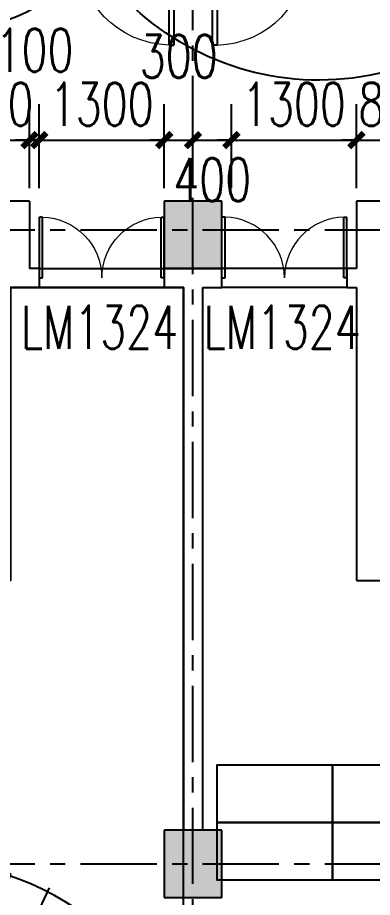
# Model space of a CAD drawing. Header units: millimetres. Extents: x -1048436 to -185795, y -983427 to 400387.
# Drawn here: x -694288 to -690596, y -498844 to -489683 of the extents above; entities that cross this region are included whole.
import ezdxf

# ---------------------------------------------------------------- set-up
doc = ezdxf.new("R2010")
doc.units = ezdxf.units.MM
doc.header["$LTSCALE"] = 500
doc.linetypes.add('一层轴网$0$CENTER', pattern=[50.8, 31.75, -6.35, 6.35, -6.35])
for name, color, linetype in [('COLUMN', 254, 'Continuous'), ('PUB_DIM', 3, 'Continuous'), ('PUB_HATCH', 8, 'Continuous'), ('一层轴网$0$建-轴线', 1, '一层轴网$0$CENTER'), ('建-墙', 254, 'Continuous'), ('建-家具', 8, 'Continuous'), ('建-符号-门编号', 13, 'Continuous'), ('建-门扇', 32, 'Continuous'), ('景-平面-绿化填充', 56, 'Continuous')]:
    doc.layers.add(name, color=color, linetype=linetype)
doc.layers.add('建-非打-01', color=6, linetype='Continuous', plot=False)
doc.styles.add('_TCH_DIM_T3', font='SIMPLEX', dxfattribs={"width": 0.705882, "bigfont": 'GBCBIG'})
doc.styles.add('_TCH_WINDOW', font='SIMPLEX', dxfattribs={"height": 3.5, "bigfont": 'GBCBIG'})
doc.dimstyles.new('_TCH_ARCH&&150', dxfattribs={"dimtxt": 446.25, "dimasz": 150, "dimexe": 375, "dimexo": 450, "dimgap": 150, "dimtad": 1, "dimdec": 0, "dimzin": 0, "dimdsep": 46, "dimtxsty": '_TCH_DIM_T3', "dimblk": 'ARCHTICK', "dimcen": 0.09, "dimclrt": 7, "dimazin": 2, "dimtfac": 1, "dimtdec": 0, "dimtix": 1, "dimtmove": 2, "dimatfit": 3, "dimldrblk": 'ARCHTICK', "dimfxl": 1, "dimtolj": 1, "dimtzin": 0, "dimarcsym": 0})

# ---------------------------------------------------------------- blocks, each defined once
blk = doc.blocks.new('tjytk')
at = {"layer": '建-家具'}
for p, q in [((22707350.6, -4836231.5), (22707279.7, -4835837.9)), ((22707711.2, -4835794.3), (22707720.4, -4836194.2)), ((22708091.6, -4836214.4), (22708144.2, -4835817.9)), ((22708568.4, -4835908.1), (22708455.2, -4836291.7)), ((22706990.9, -4836325.5), (22706860.1, -4835947.5)), ((22706650.1, -4836474), (22706462.5, -4836120.7)), ((22708802.5, -4836424.3), (22708973.6, -4836062.7)), ((22709350.1, -4836278), (22709125.2, -4836608.8)), ((22706096.3, -4836353.2), (22706336.3, -4836673.2)), ((22709415.5, -4836841), (22709588.8, -4836548.9)), ((22706057, -4836918.6), (22705770.5, -4836639.4)), ((22705492.8, -4836972.5), (22705818.9, -4837204.1)), ((22705627.8, -4837523), (22705269.9, -4837344.5)), ((22705107, -4837746.5), (22705488.3, -4837867.5)), ((22705403.6, -4838229.5), (22705008.2, -4838168.8)), ((22704975.8, -4838601.3), (22705375.8, -4838600.2)), ((22705405.6, -4838970.7), (22705010.6, -4839033.6)), ((22705111.7, -4839455.3), (22705492.3, -4839332.2)), ((22705633.8, -4839676), (22705276.8, -4839856.4)), ((22705501.7, -4840227.1), (22705826.6, -4839993.8)), ((22706066.2, -4840278), (22705781.3, -4840558.7)), ((22709425.1, -4840337.1), (22709600, -4840627.7)), ((22706108.7, -4840843.1), (22706346.8, -4840521.8)), ((22709362.8, -4840900.4), (22709136.1, -4840570.9)), ((22706661.7, -4840719.3), (22706476.1, -4841073.6)), ((22708814.4, -4840757.2), (22708987.5, -4841117.8)), ((22706874.6, -4841244.6), (22707003.4, -4840865.9)), ((22707363.5, -4840957.9), (22707294.8, -4841351.9)), ((22708104.7, -4840970.9), (22708159.5, -4841367.2)), ((22708583.2, -4841274.6), (22708467.9, -4840891.6)), ((22707726.6, -4841393.1), (22707733.6, -4840993.2))]:
    blk.add_line(p, q, dxfattribs=at)
at = {"layer": '建-家具', "elevation": 0}
blk.add_lwpolyline([(22708875.8, -4839193.6), (22708875.8, -4837993.6), (22709475.8, -4837993.6), (22709475.8, -4839193.6)], close=True, dxfattribs=at)
at = {"layer": '建-家具'}
blk.add_circle((22709475.8, -4838593.6), 300, dxfattribs=at)
for centre, radius in [((22707675.8, -4838593.6), 2800), ((22707775.8, -4838593.6), 2400)]:
    blk.add_arc(centre, radius, 46.90551, 313.40937, dxfattribs=at)
blk = doc.blocks.new('A$C3D0C7A98')
at = {"layer": '建-家具'}
for points in [[(-5000, 6730.5), (-6200, 6730.5), (-6200, 7330.5), (-5000, 7330.5)], [(-3800, 6730.5), (-5000, 6730.5), (-5000, 7330.5), (-3800, 7330.5)], [(-5000, 6130.5), (-6200, 6130.5), (-6200, 6730.5), (-5000, 6730.5)], [(-3800, 6130.5), (-5000, 6130.5), (-5000, 6730.5), (-3800, 6730.5)]]:
    blk.add_lwpolyline(points, close=True, dxfattribs=at)
at = {"layer": '建-家具', "linetype": 'Continuous', "extrusion": (0, 0, -1), "xscale": -1, "zscale": -1}
blk.add_blockref('tjytk', (22704618.2, 4842110.5), dxfattribs=at)
blk = doc.blocks.new('fdhgh')
at = {"layer": '景-平面-绿化填充'}
h = blk.add_hatch(dxfattribs=at)
h.set_pattern_fill('GRASS', color=256, scale=500, style=0)
h.set_pattern_definition([(90, (-26937.1, -803185.1), (-997.7955, 997.7955), [264.5807, -1731.0102]), (45, (-26937.1, -803185.1), (-997.7962, 997.7962), [264.5807, -1146.5161]), (135, (-26937.1, -803185.1), (-997.7962, -997.7962), [264.5807, -1146.5161])])
edge = h.paths.add_edge_path()
edge.add_line((-1391917.9, -533384.2), (-1391917.9, -500073.7))
edge.add_line((-1391917.9, -500073.7), (-1392920.4, -492191.6))
edge.add_line((-1392920.4, -492191.6), (-1460021.2, -492191.6))
edge.add_line((-1460021.2, -492191.6), (-1460021.2, -494283.3))
edge.add_arc((-1458021.2, -494283.3), 2000, 180, 270)
edge.add_line((-1458021.2, -496283.3), (-1434821.2, -496283.3))
edge.add_line((-1434821.2, -496283.3), (-1434821.2, -501283.3))
edge.add_line((-1434821.2, -501283.3), (-1452821.2, -501283.3))
edge.add_line((-1452821.2, -501283.3), (-1452821.2, -499283.3))
edge.add_line((-1452821.2, -499283.3), (-1458021.2, -499283.3))
edge.add_arc((-1458021.2, -501283.3), 2000, 90, 180)
edge.add_line((-1460021.2, -501283.3), (-1460021.2, -502283.3))
edge.add_line((-1460021.2, -502283.3), (-1406457.6, -502283.2))
edge.add_line((-1406457.6, -502283.2), (-1405476.5, -509988))
edge.add_line((-1405476.5, -509988), (-1405271.1, -509961.9))
edge.add_arc((-1405405.5, -508971), 1000, 277.72346, 360)
edge.add_line((-1404405.5, -508971), (-1404665.8, -506860.8))
edge.add_line((-1404665.8, -506860.8), (-1395440.1, -505687.5))
edge.add_line((-1395440.1, -505687.5), (-1393762.3, -518881.3))
edge.add_line((-1393762.3, -518881.3), (-1399615.1, -519625.6))
edge.add_arc((-1399489, -520617.6), 1000, 97.24753, 187.24753)
edge.add_line((-1400481, -520743.8), (-1400417.9, -521239.8))
edge.add_line((-1400417.9, -521239.8), (-1393573, -520369.3))
edge.add_line((-1393573, -520369.3), (-1391917.9, -533384.2))
edge = h.paths.add_edge_path()
edge.add_line((-1460643.6, -592730.2), (-1436235, -592730.2))
edge.add_line((-1436235, -592730.2), (-1436235, -590270.8))
edge.add_line((-1436235, -590270.8), (-1440972.8, -590270.8))
edge.add_line((-1440972.8, -590270.8), (-1440972.8, -582659.6))
edge.add_line((-1440972.8, -582659.6), (-1449771.4, -582658.9))
edge.add_line((-1449771.4, -582658.9), (-1449771.1, -583258.9))
edge.add_line((-1449771.1, -583258.9), (-1463872.8, -583258.9))
edge.add_line((-1463872.8, -583258.9), (-1463872.8, -584959.7))
edge.add_line((-1463872.8, -584959.7), (-1474580.4, -584959.7))
edge.add_line((-1474580.4, -584959.7), (-1476321.5, -583426.1))
edge.add_line((-1476321.5, -583426.1), (-1476321.5, -574191.6))
edge.add_line((-1476321.5, -574191.6), (-1481371.5, -574191.6))
edge.add_line((-1481371.5, -574191.6), (-1481371.5, -577349.9))
edge.add_arc((-1472371.5, -577349.9), 9000, 180, 247.08865)
edge.add_line((-1475875.2, -585639.9), (-1464599.3, -590405.6))
edge.add_arc((-1467357.6, -599627.5), 9625.5, 45.7713, 73.34808, ccw=False)
blk = doc.blocks.new('一层轴网')
at = {"layer": '一层轴网$0$建-轴线', "ltscale": 0.05}
for p, q in [((-2500, 13200), (77110, 13200)), ((-2500, 6600), (77110, 6600))]:
    blk.add_line(p, q, dxfattribs=at)
blk.add_lwpolyline([(60900, -2500), (60900, 26879.1)], dxfattribs=at)
blk = doc.blocks.new('_ArchTick')
at = {"color": 0, "linetype": 'ByBlock', "const_width": 0.4}
blk.add_lwpolyline([(-0.5, -0.5), (0.5, 0.5)], dxfattribs=at)
blk = doc.blocks.new('*D1782')
at = {"layer": 'Defpoints', "color": 0, "transparency": 16777216}
for p in [(-694162.7, -490958.5), (-695162.7, -491909.4), (-694162.7, -491909.4)]:
    blk.add_point(p, dxfattribs=at)
at = {"layer": 'PUB_DIM', "color": 0, "lineweight": -2, "transparency": 16777216}
for p, q in [((-695162.7, -491459.4), (-695162.7, -490583.5)), ((-694162.7, -491459.4), (-694162.7, -490583.5)), ((-695162.7, -490958.5), (-695312.7, -490958.5)), ((-695162.7, -490958.5), (-694162.7, -490958.5)), ((-694162.7, -490958.5), (-694012.7, -490958.5))]:
    blk.add_line(p, q, dxfattribs=at)
at = {"layer": 'PUB_DIM', "color": 0, "lineweight": -2, "transparency": 16777216, "xscale": 150, "yscale": 150, "zscale": 150}
blk.add_blockref('_ArchTick', (-695162.7, -490958.5), dxfattribs=at)
at = {"layer": 'PUB_DIM', "color": 0, "lineweight": -2, "transparency": 16777216, "xscale": 150, "yscale": 150, "zscale": 150, "rotation": 180}
blk.add_blockref('_ArchTick', (-694162.7, -490958.5), dxfattribs=at)
at = {"layer": 'PUB_DIM', "color": 7, "transparency": 16777216, "insert": (-694662.7, -490585.3), "char_height": 446.25, "attachment_point": 5, "style": '_TCH_DIM_T3'}
blk.add_mtext('\\A1;1000', dxfattribs=at)
blk = doc.blocks.new('*D1783')
at = {"layer": 'Defpoints', "color": 0, "transparency": 16777216}
for p in [(-694062.4, -490958.5), (-694162.7, -491909.4), (-694062.4, -491909.4)]:
    blk.add_point(p, dxfattribs=at)
at = {"layer": 'PUB_DIM', "color": 0, "lineweight": -2, "transparency": 16777216}
for p, q in [((-694162.7, -491459.4), (-694162.7, -490583.5)), ((-694062.4, -491459.4), (-694062.4, -490583.5)), ((-694162.7, -490958.5), (-694312.7, -490958.5)), ((-694162.7, -490958.5), (-694062.4, -490958.5)), ((-694062.4, -490958.5), (-693912.4, -490958.5))]:
    blk.add_line(p, q, dxfattribs=at)
at = {"layer": 'PUB_DIM', "color": 0, "lineweight": -2, "transparency": 16777216, "xscale": 150, "yscale": 150, "zscale": 150}
blk.add_blockref('_ArchTick', (-694162.7, -490958.5), dxfattribs=at)
at = {"layer": 'PUB_DIM', "color": 0, "lineweight": -2, "transparency": 16777216, "xscale": 150, "yscale": 150, "zscale": 150, "rotation": 180}
blk.add_blockref('_ArchTick', (-694062.4, -490958.5), dxfattribs=at)
at = {"layer": 'PUB_DIM', "color": 7, "transparency": 16777216, "insert": (-694111.5, -490022.9), "char_height": 446.25, "attachment_point": 5, "style": '_TCH_DIM_T3'}
blk.add_mtext('\\A1;100', dxfattribs=at)
blk = doc.blocks.new('*D1784')
at = {"layer": 'Defpoints', "color": 0, "transparency": 16777216}
for p in [(-692762.4, -490958.5), (-694062.4, -491909.4), (-692762.4, -491909.4)]:
    blk.add_point(p, dxfattribs=at)
at = {"layer": 'PUB_DIM', "color": 0, "lineweight": -2, "transparency": 16777216}
for p, q in [((-694062.4, -491459.4), (-694062.4, -490583.5)), ((-692762.4, -491459.4), (-692762.4, -490583.5)), ((-694062.4, -490958.5), (-694212.4, -490958.5)), ((-694062.4, -490958.5), (-692762.4, -490958.5)), ((-692762.4, -490958.5), (-692612.4, -490958.5))]:
    blk.add_line(p, q, dxfattribs=at)
at = {"layer": 'PUB_DIM', "color": 0, "lineweight": -2, "transparency": 16777216, "xscale": 150, "yscale": 150, "zscale": 150}
blk.add_blockref('_ArchTick', (-694062.4, -490958.5), dxfattribs=at)
at = {"layer": 'PUB_DIM', "color": 0, "lineweight": -2, "transparency": 16777216, "xscale": 150, "yscale": 150, "zscale": 150, "rotation": 180}
blk.add_blockref('_ArchTick', (-692762.4, -490958.5), dxfattribs=at)
at = {"layer": 'PUB_DIM', "color": 7, "transparency": 16777216, "insert": (-693412.4, -490585.3), "char_height": 446.25, "attachment_point": 5, "style": '_TCH_DIM_T3'}
blk.add_mtext('\\A1;1300', dxfattribs=at)
blk = doc.blocks.new('*D1785')
at = {"layer": 'Defpoints', "color": 0, "transparency": 16777216}
for p in [(-692462.7, -490958.5), (-692762.4, -491909.4), (-692462.7, -491909.4)]:
    blk.add_point(p, dxfattribs=at)
at = {"layer": 'PUB_DIM', "color": 0, "lineweight": -2, "transparency": 16777216}
for p, q in [((-692762.4, -491459.4), (-692762.4, -490583.5)), ((-692462.7, -491459.4), (-692462.7, -490583.5)), ((-692762.4, -490958.5), (-692912.4, -490958.5)), ((-692762.4, -490958.5), (-692462.7, -490958.5)), ((-692462.7, -490958.5), (-692312.7, -490958.5))]:
    blk.add_line(p, q, dxfattribs=at)
at = {"layer": 'PUB_DIM', "color": 0, "lineweight": -2, "transparency": 16777216, "xscale": 150, "yscale": 150, "zscale": 150}
blk.add_blockref('_ArchTick', (-692762.4, -490958.5), dxfattribs=at)
at = {"layer": 'PUB_DIM', "color": 0, "lineweight": -2, "transparency": 16777216, "xscale": 150, "yscale": 150, "zscale": 150, "rotation": 180}
blk.add_blockref('_ArchTick', (-692462.7, -490958.5), dxfattribs=at)
at = {"layer": 'PUB_DIM', "color": 7, "transparency": 16777216, "insert": (-692612, -490086.5), "char_height": 446.25, "attachment_point": 5, "style": '_TCH_DIM_T3'}
blk.add_mtext('\\A1;300', dxfattribs=at)
blk = doc.blocks.new('*D1786')
at = {"layer": 'Defpoints', "color": 0, "transparency": 16777216}
for p in [(-692062.7, -490958.5), (-692462.7, -491909.4), (-692062.7, -491909.4)]:
    blk.add_point(p, dxfattribs=at)
at = {"layer": 'PUB_DIM', "color": 0, "lineweight": -2, "transparency": 16777216}
for p, q in [((-692462.7, -491459.4), (-692462.7, -490583.5)), ((-692062.7, -491459.4), (-692062.7, -490583.5)), ((-692462.7, -490958.5), (-692062.7, -490958.5))]:
    blk.add_line(p, q, dxfattribs=at)
at = {"layer": 'PUB_DIM', "color": 0, "lineweight": -2, "transparency": 16777216, "xscale": 150, "yscale": 150, "zscale": 150, "rotation": 180}
blk.add_blockref('_ArchTick', (-692462.7, -490958.5), dxfattribs=at)
at = {"layer": 'PUB_DIM', "color": 0, "lineweight": -2, "transparency": 16777216, "xscale": 150, "yscale": 150, "zscale": 150}
blk.add_blockref('_ArchTick', (-692062.7, -490958.5), dxfattribs=at)
at = {"layer": 'PUB_DIM', "color": 7, "transparency": 16777216, "insert": (-692262.7, -491371), "char_height": 446.25, "attachment_point": 5, "style": '_TCH_DIM_T3'}
blk.add_mtext('\\A1;400', dxfattribs=at)
blk = doc.blocks.new('*D1787')
at = {"layer": 'Defpoints', "color": 0, "transparency": 16777216}
for p in [(-690762.7, -490958.5), (-692062.7, -491909.4), (-690762.7, -491909.4)]:
    blk.add_point(p, dxfattribs=at)
at = {"layer": 'PUB_DIM', "color": 0, "lineweight": -2, "transparency": 16777216}
for p, q in [((-692062.7, -491459.4), (-692062.7, -490583.5)), ((-690762.7, -491459.4), (-690762.7, -490583.5)), ((-692062.7, -490958.5), (-692212.7, -490958.5)), ((-692062.7, -490958.5), (-690762.7, -490958.5)), ((-690762.7, -490958.5), (-690612.7, -490958.5))]:
    blk.add_line(p, q, dxfattribs=at)
at = {"layer": 'PUB_DIM', "color": 0, "lineweight": -2, "transparency": 16777216, "xscale": 150, "yscale": 150, "zscale": 150}
blk.add_blockref('_ArchTick', (-692062.7, -490958.5), dxfattribs=at)
at = {"layer": 'PUB_DIM', "color": 0, "lineweight": -2, "transparency": 16777216, "xscale": 150, "yscale": 150, "zscale": 150, "rotation": 180}
blk.add_blockref('_ArchTick', (-690762.7, -490958.5), dxfattribs=at)
at = {"layer": 'PUB_DIM', "color": 7, "transparency": 16777216, "insert": (-691412.7, -490585.3), "char_height": 446.25, "attachment_point": 5, "style": '_TCH_DIM_T3'}
blk.add_mtext('\\A1;1300', dxfattribs=at)
blk = doc.blocks.new('*D1788')
at = {"layer": 'Defpoints', "color": 0, "transparency": 16777216}
for p in [(-689912.7, -490958.5), (-690762.7, -491909.4), (-689912.7, -491909.4)]:
    blk.add_point(p, dxfattribs=at)
at = {"layer": 'PUB_DIM', "color": 0, "lineweight": -2, "transparency": 16777216}
for p, q in [((-690762.7, -491459.4), (-690762.7, -490583.5)), ((-689912.7, -491459.4), (-689912.7, -490583.5)), ((-690762.7, -490958.5), (-690912.7, -490958.5)), ((-690762.7, -490958.5), (-689912.7, -490958.5)), ((-689912.7, -490958.5), (-689762.7, -490958.5))]:
    blk.add_line(p, q, dxfattribs=at)
at = {"layer": 'PUB_DIM', "color": 0, "lineweight": -2, "transparency": 16777216, "xscale": 150, "yscale": 150, "zscale": 150}
blk.add_blockref('_ArchTick', (-690762.7, -490958.5), dxfattribs=at)
at = {"layer": 'PUB_DIM', "color": 0, "lineweight": -2, "transparency": 16777216, "xscale": 150, "yscale": 150, "zscale": 150, "rotation": 180}
blk.add_blockref('_ArchTick', (-689912.7, -490958.5), dxfattribs=at)
at = {"layer": 'PUB_DIM', "color": 7, "transparency": 16777216, "insert": (-690337.7, -490585.3), "char_height": 446.25, "attachment_point": 5, "style": '_TCH_DIM_T3'}
blk.add_mtext('\\A1;850', dxfattribs=at)
blk = doc.blocks.new('$DorLib2D$00000001')
for p, q in [((0.45, 0.975), (0.5, 0.975)), ((0.45, 0), (0.45, 0.975)), ((0.5, 0), (0.5, 0.975)), ((0.5, 0), (0.45, 0))]:
    blk.add_line(p, q)
at = {"lineweight": 13}
blk.add_arc((0.475, 0), 0.975, 91.46928, 180, dxfattribs=at)
blk = doc.blocks.new('$DorLib2D$00000002')
for p, q in [((-0.5, 0), (-0.5, 0.4875)), ((-0.475, 0.4875), (-0.5, 0.4875)), ((-0.475, 0), (-0.475, 0.4875)), ((0.475, 0), (0.475, 0.4875)), ((0.475, 0.4875), (0.5, 0.4875)), ((0.5, 0), (0.5, 0.4875)), ((-0.5, 0), (-0.475, 0)), ((0.5, 0), (0.475, 0))]:
    blk.add_line(p, q)
at = {"lineweight": 13}
for centre, start, end in [((-0.4875, 0), 0, 88.53072), ((0.4875, 0), 91.46928, 180)]:
    blk.add_arc(centre, 0.4875, start, end, dxfattribs=at)

msp = doc.modelspace()

# ---------------------------------------------------------------- hatches: boundary and pattern name
at = {"layer": 'PUB_HATCH'}
for points in [[(-692761.4, -491593.8), (-692761.4, -492293.8), (-692161.4, -492293.8), (-692161.4, -491593.8)], [(-692761.4, -498143.8), (-692761.4, -498843.8), (-692161.4, -498843.8), (-692161.4, -498143.8)]]:
    msp.add_hatch(color=256, dxfattribs=at).paths.add_polyline_path(points)

# ---------------------------------------------------------------- linework, layer by layer
at = {"layer": 'COLUMN'}
for p, q in [((-692761.4, -491593.8), (-692761.4, -492293.8)), ((-692161.4, -491593.8), (-692761.4, -491593.8)), ((-692161.4, -492293.8), (-692161.4, -491593.8)), ((-692761.4, -492293.8), (-692161.4, -492293.8)), ((-692761.4, -498143.8), (-692761.4, -498843.8)), ((-692161.4, -498143.8), (-692761.4, -498143.8)), ((-692161.4, -498843.8), (-692161.4, -498143.8)), ((-692761.4, -498843.8), (-692161.4, -498843.8))]:
    msp.add_line(p, q, dxfattribs=at)
at = {"layer": '建-墙'}
for p, q in [((-694162.7, -491594), (-695162.7, -491594)), ((-694162.7, -491594), (-694162.7, -492294)), ((-690762.7, -491594), (-690762.7, -492294)), ((-689912.7, -491594), (-690762.7, -491594)), ((-694061.4, -492294), (-694162.7, -492294)), ((-694061.4, -492494), (-694061.4, -492294)), ((-692462.2, -492294), (-692761.4, -492294)), ((-692761.4, -492294), (-692761.4, -492494)), ((-692161.4, -492294), (-692462.2, -492294)), ((-692161.4, -492494), (-692161.4, -492294)), ((-690762.7, -492294), (-690861.4, -492294)), ((-690861.4, -492294), (-690861.4, -492494)), ((-694362.7, -492494), (-694061.4, -492494)), ((-692761.4, -492494), (-692562.2, -492494)), ((-692562.2, -492494), (-692562.2, -498143.8)), ((-692362.2, -492494), (-692362.2, -498143.8)), ((-692362.2, -492494), (-692161.4, -492494)), ((-690861.4, -492494), (-690762.7, -492494)), ((-690762.7, -492494), (-690762.7, -494143.6)), ((-690762.7, -494144), (-690762.7, -495544)), ((-690762.7, -495544), (-690212.7, -495544))]:
    msp.add_line(p, q, dxfattribs=at)
at = {"layer": '建-门扇'}
for p, q in [((-694061.4, -492294), (-692761.4, -492294)), ((-690861.4, -492294), (-692161.4, -492294)), ((-694061.4, -492494), (-692761.4, -492494)), ((-690861.4, -492494), (-692161.4, -492494))]:
    msp.add_line(p, q, dxfattribs=at)
at = {"layer": '建-非打-01'}
msp.add_lwpolyline([(-695395.7, -483964, -0.520567), (-690670.1, -483704.6, -0.520567), (-685465.8, -483768.4, -0.520567), (-683103.1, -483959.9, -0.520567), (-678058.4, -484087.5, -0.520567), (-676685.5, -485746.4, -0.520567), (-677228.3, -487756.2, -0.520567), (-678026.5, -488617.6, -0.520567), (-681059.7, -489096.1, -0.520567), (-685401.9, -489191.8, -0.520567), (-688882.1, -489191.8, -0.520567), (-693511.7, -489064.2, -0.520567), (-696576.9, -488968.5, -0.520567)], format="xyb", close=True, dxfattribs=at)
msp.add_lwpolyline([(-704662.2, -492494), (-704662.2, -505194), (-704462.7, -505194), (-704462.7, -505794), (-695612.9, -505794), (-695612.4, -505194), (-692562.2, -505194), (-692562.2, -492494), (-694362.7, -492494), (-694362.7, -495544), (-703062.7, -495544), (-703062.7, -492494)], close=True, dxfattribs=at)

# ---------------------------------------------------------------- block references
for name, p in [('fdhgh', (720308.8, 77265.7)), ('一层轴网', (-753362.7, -505094)), ('A$C3D0C7A98', (-698312.6, -504793.6)), ('A$C3D0C7A98', (-686012.7, -504794))]:
    msp.add_blockref(name, p)
at = {"layer": '建-门扇', "yscale": 1000, "zscale": 200, "rotation": 180}
for p, xscale in [((-693162.7, -488994), -1000), ((-691762.7, -488994), 1000)]:
    msp.add_blockref('$DorLib2D$00000001', p, dxfattribs=dict(at, xscale=xscale))
at = {"layer": '建-门扇'}
ref = msp.add_blockref('$DorLib2D$00000002', (-693411.4, -492394), dxfattribs=dict(at, xscale=-1300, yscale=1300, zscale=200, rotation=359.9999999959397))
ref.add_attrib('A', 'LM1324', (-694251.4, -493130.3), dxfattribs={"layer": '建-符号-门编号', "height": 446.25, "style": '_TCH_WINDOW', "width": 0.705882})
ref = msp.add_blockref('$DorLib2D$00000002', (-691511.4, -492394), dxfattribs=dict(at, xscale=-1300, yscale=-1300, zscale=200, rotation=180.0000000040613))
ref.add_attrib('A', 'LM1324', (-692351.4, -493130.3), dxfattribs={"layer": '建-符号-门编号', "height": 446.25, "rotation": 0, "style": '_TCH_WINDOW', "width": 0.705882})

# ---------------------------------------------------------------- dimensions: what is measured, and where the dimension line sits
at = {"layer": 'PUB_DIM'}
for base, p1, p2, picture, middle in [((-694062.4, -490958.5), (-694162.7, -491909.4), (-694062.4, -491909.4), '*D1783', (-694111.5, -490022.9)), ((-692462.7, -490958.5), (-692762.4, -491909.4), (-692462.7, -491909.4), '*D1785', (-692612, -490086.5)), ((-692062.7, -490958.5), (-692462.7, -491909.4), (-692062.7, -491909.4), '*D1786', (-692262.7, -491371))]:
    dim = msp.add_linear_dim(base=base, p1=p1, p2=p2, angle=360, dimstyle='_TCH_ARCH&&150', dxfattribs=at)
    dim.commit()
    dim.dimension.update_dxf_attribs({"geometry": picture, "text_midpoint": middle, "dimtype": 129})
for p1, p2, picture, middle in [((-695162.7, -491909.4), (-694162.7, -491909.4), '*D1782', (-694662.7, -490585.3)), ((-694062.4, -491909.4), (-692762.4, -491909.4), '*D1784', (-693412.4, -490585.3)), ((-692062.7, -491909.4), (-690762.7, -491909.4), '*D1787', (-691412.7, -490585.3)), ((-690762.7, -491909.4), (-689912.7, -491909.4), '*D1788', (-690337.7, -490585.3))]:
    dim = msp.add_aligned_dim(p1=p1, p2=p2, distance=950.9, dimstyle='_TCH_ARCH&&150', dxfattribs=at)
    dim.commit()
    dim.dimension.update_dxf_attribs({"geometry": picture, "text_midpoint": middle})

doc.saveas('drawing.dxf')
